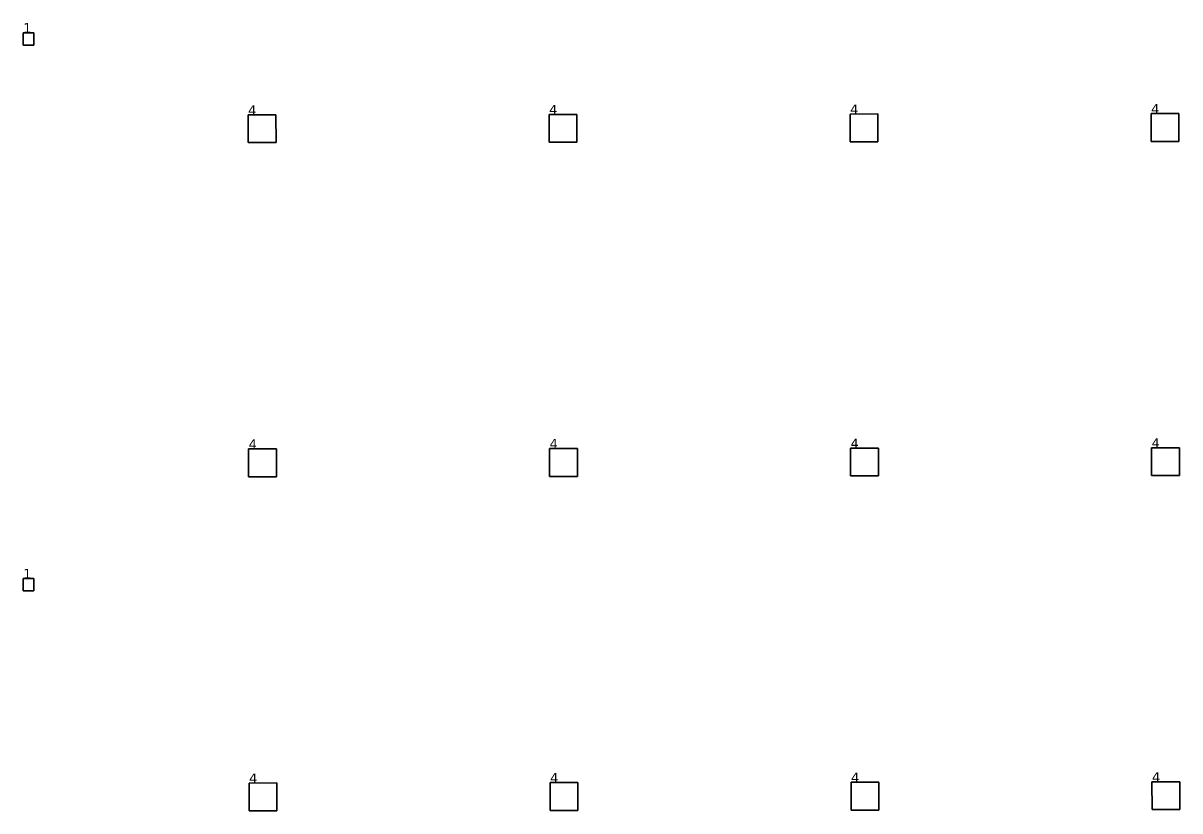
# Model space of a CAD drawing. Header units: inches. Extents: x -3 to 1235, y -1 to 963.
# Drawn here: x 54.8 to 76.62, y 84.5 to 99.37 of the extents above; entities that cross this region are included whole.
import ezdxf

# ---------------------------------------------------------------- set-up
doc = ezdxf.new("R2010")
doc.units = ezdxf.units.IN
doc.header["$MEASUREMENT"] = 0
doc.layers.add('DLX_TERR_LUM', color=7, linetype='Continuous', true_color=0x000000)
doc.layers.add('DLX_TERR_LUMKEY_IDX', color=7, linetype='Continuous', true_color=0x7f7f7f)
doc.styles.add('TableTextStyle', font='')
doc.styles.get('TableTextStyle').set_extended_font_data('VERDANA.TTF')

msp = doc.modelspace()

# ---------------------------------------------------------------- linework, layer by layer
at = {"layer": 'DLX_TERR_LUM'}
for points in [[(54.805, 98.95, 0), (54.805, 99.185, 0)], [(54.805, 99.185, 0), (54.805, 99.185, 0)], [(54.805, 99.185, 0), (54.805, 98.95, 0)], [(54.805, 99.185, 0), (55.005, 99.185, 0)], [(55.005, 99.185, 0), (54.805, 99.185, 0)], [(54.805, 99.185, 0), (54.805, 99.185, 0)], [(55.005, 99.185, 0), (54.805, 99.185, 0)], [(54.805, 99.185, 0), (54.805, 98.95, 0)], [(54.805, 98.95, 0), (54.805, 99.185, 0)], [(54.805, 99.185, 0), (55.005, 99.185, 0)], [(55.005, 99.185, 0), (55.005, 99.185, 0)], [(55.005, 99.185, 0), (55.005, 98.95, 0)], [(55.005, 98.95, 0), (55.005, 99.185, 0)], [(55.005, 99.185, 0), (55.005, 99.185, 0)], [(55.005, 98.95, 0), (55.005, 99.185, 0)], [(55.005, 99.185, 0), (55.005, 98.95, 0)], [(55.005, 98.95, 0), (54.805, 98.95, 0)], [(54.805, 98.95, 0), (54.805, 98.95, 0)], [(54.805, 98.95, 0), (55.005, 98.95, 0)], [(54.805, 98.95, 0), (54.805, 98.95, 0)], [(54.805, 98.95, 0), (55.005, 98.95, 0)], [(55.005, 98.95, 0), (54.805, 98.95, 0)], [(55.005, 98.95, 0), (55.005, 98.95, 0)], [(55.005, 98.95, 0), (55.005, 98.95, 0)], [(59.048, 97.635, 0), (59.573, 97.636, 0)], [(59.573, 97.636, 0), (59.048, 97.635, 0)], [(59.573, 97.636, 0), (59.048, 97.635, 0)], [(59.048, 97.635, 0), (59.573, 97.636, 0)], [(59.049, 97.11, 0), (59.048, 97.635, 0)], [(59.048, 97.635, 0), (59.048, 97.635, 0)], [(59.048, 97.635, 0), (59.049, 97.11, 0)], [(59.048, 97.635, 0), (59.048, 97.635, 0)], [(59.048, 97.635, 0), (59.049, 97.11, 0)], [(59.049, 97.11, 0), (59.048, 97.635, 0)], [(59.573, 97.636, 0), (59.573, 97.636, 0)], [(59.573, 97.636, 0), (59.574, 97.111, 0)], [(59.574, 97.111, 0), (59.573, 97.636, 0)], [(59.573, 97.636, 0), (59.573, 97.636, 0)], [(59.574, 97.111, 0), (59.573, 97.636, 0)], [(59.573, 97.636, 0), (59.574, 97.111, 0)], [(64.724, 97.118, 0), (64.724, 97.643, 0)], [(64.724, 97.643, 0), (64.724, 97.643, 0)], [(64.724, 97.643, 0), (64.724, 97.118, 0)], [(64.724, 97.643, 0), (65.249, 97.643, 0)], [(65.249, 97.643, 0), (64.724, 97.643, 0)], [(64.724, 97.643, 0), (64.724, 97.643, 0)], [(65.249, 97.643, 0), (64.724, 97.643, 0)], [(64.724, 97.643, 0), (64.724, 97.118, 0)], [(64.724, 97.118, 0), (64.724, 97.643, 0)], [(64.724, 97.643, 0), (65.249, 97.643, 0)], [(65.249, 97.643, 0), (65.249, 97.643, 0)], [(65.249, 97.643, 0), (65.249, 97.118, 0)], [(65.249, 97.118, 0), (65.249, 97.643, 0)], [(65.249, 97.643, 0), (65.249, 97.643, 0)], [(65.249, 97.118, 0), (65.249, 97.643, 0)], [(65.249, 97.643, 0), (65.249, 97.118, 0)], [(70.399, 97.65, 0), (70.924, 97.651, 0)], [(70.924, 97.651, 0), (70.399, 97.65, 0)], [(70.924, 97.651, 0), (70.399, 97.65, 0)], [(70.399, 97.65, 0), (70.924, 97.651, 0)], [(70.4, 97.125, 0), (70.399, 97.65, 0)], [(70.399, 97.65, 0), (70.399, 97.65, 0)], [(70.399, 97.65, 0), (70.4, 97.125, 0)], [(70.399, 97.65, 0), (70.399, 97.65, 0)], [(70.399, 97.65, 0), (70.4, 97.125, 0)], [(70.4, 97.125, 0), (70.399, 97.65, 0)], [(70.924, 97.651, 0), (70.924, 97.651, 0)], [(70.924, 97.651, 0), (70.925, 97.126, 0)], [(70.925, 97.126, 0), (70.924, 97.651, 0)], [(70.924, 97.651, 0), (70.924, 97.651, 0)], [(70.925, 97.126, 0), (70.924, 97.651, 0)], [(70.924, 97.651, 0), (70.925, 97.126, 0)], [(76.075, 97.658, 0), (76.6, 97.659, 0)], [(76.6, 97.659, 0), (76.075, 97.658, 0)], [(76.6, 97.659, 0), (76.075, 97.658, 0)], [(76.075, 97.658, 0), (76.6, 97.659, 0)], [(76.076, 97.133, 0), (76.075, 97.658, 0)], [(76.075, 97.658, 0), (76.075, 97.658, 0)], [(76.075, 97.658, 0), (76.076, 97.133, 0)], [(76.075, 97.658, 0), (76.075, 97.658, 0)], [(76.075, 97.658, 0), (76.076, 97.133, 0)], [(76.076, 97.133, 0), (76.075, 97.658, 0)], [(76.6, 97.659, 0), (76.6, 97.659, 0)], [(76.6, 97.659, 0), (76.601, 97.134, 0)], [(76.601, 97.134, 0), (76.6, 97.659, 0)], [(76.6, 97.659, 0), (76.6, 97.659, 0)], [(76.601, 97.134, 0), (76.6, 97.659, 0)], [(76.6, 97.659, 0), (76.601, 97.134, 0)], [(59.574, 97.111, 0), (59.049, 97.11, 0)], [(59.049, 97.11, 0), (59.574, 97.111, 0)], [(59.049, 97.11, 0), (59.574, 97.111, 0)], [(59.574, 97.111, 0), (59.049, 97.11, 0)], [(59.049, 97.11, 0), (59.049, 97.11, 0)], [(59.049, 97.11, 0), (59.049, 97.11, 0)], [(59.574, 97.111, 0), (59.574, 97.111, 0)], [(59.574, 97.111, 0), (59.574, 97.111, 0)], [(65.249, 97.118, 0), (64.724, 97.118, 0)], [(64.724, 97.118, 0), (64.724, 97.118, 0)], [(64.724, 97.118, 0), (65.249, 97.118, 0)], [(64.724, 97.118, 0), (64.724, 97.118, 0)], [(64.724, 97.118, 0), (65.249, 97.118, 0)], [(65.249, 97.118, 0), (64.724, 97.118, 0)], [(65.249, 97.118, 0), (65.249, 97.118, 0)], [(65.249, 97.118, 0), (65.249, 97.118, 0)], [(70.925, 97.126, 0), (70.4, 97.125, 0)], [(70.4, 97.125, 0), (70.925, 97.126, 0)], [(70.4, 97.125, 0), (70.925, 97.126, 0)], [(70.925, 97.126, 0), (70.4, 97.125, 0)], [(70.4, 97.125, 0), (70.4, 97.125, 0)], [(70.4, 97.125, 0), (70.4, 97.125, 0)], [(70.925, 97.126, 0), (70.925, 97.126, 0)], [(70.925, 97.126, 0), (70.925, 97.126, 0)], [(76.601, 97.134, 0), (76.076, 97.133, 0)], [(76.076, 97.133, 0), (76.601, 97.134, 0)], [(76.076, 97.133, 0), (76.601, 97.134, 0)], [(76.601, 97.134, 0), (76.076, 97.133, 0)], [(76.076, 97.133, 0), (76.076, 97.133, 0)], [(76.076, 97.133, 0), (76.076, 97.133, 0)], [(76.601, 97.134, 0), (76.601, 97.134, 0)], [(76.601, 97.134, 0), (76.601, 97.134, 0)], [(59.056, 91.332, 0), (59.581, 91.333, 0)], [(59.581, 91.333, 0), (59.056, 91.332, 0)], [(59.581, 91.333, 0), (59.056, 91.332, 0)], [(59.056, 91.332, 0), (59.581, 91.333, 0)], [(59.057, 90.807, 0), (59.056, 91.332, 0)], [(59.056, 91.332, 0), (59.056, 91.332, 0)], [(59.056, 91.332, 0), (59.057, 90.807, 0)], [(59.056, 91.332, 0), (59.056, 91.332, 0)], [(59.056, 91.332, 0), (59.057, 90.807, 0)], [(59.057, 90.807, 0), (59.056, 91.332, 0)], [(59.581, 91.333, 0), (59.581, 91.333, 0)], [(59.581, 91.333, 0), (59.582, 90.808, 0)], [(59.582, 90.808, 0), (59.581, 91.333, 0)], [(59.581, 91.333, 0), (59.581, 91.333, 0)], [(59.582, 90.808, 0), (59.581, 91.333, 0)], [(59.581, 91.333, 0), (59.582, 90.808, 0)], [(64.733, 90.815, 0), (64.732, 91.34, 0)], [(64.732, 91.34, 0), (64.732, 91.34, 0)], [(64.732, 91.34, 0), (64.733, 90.815, 0)], [(64.732, 91.34, 0), (65.257, 91.34, 0)], [(65.257, 91.34, 0), (64.732, 91.34, 0)], [(64.732, 91.34, 0), (64.732, 91.34, 0)], [(65.257, 91.34, 0), (64.732, 91.34, 0)], [(64.732, 91.34, 0), (64.733, 90.815, 0)], [(64.733, 90.815, 0), (64.732, 91.34, 0)], [(64.732, 91.34, 0), (65.257, 91.34, 0)], [(65.257, 91.34, 0), (65.257, 91.34, 0)], [(65.257, 91.34, 0), (65.258, 90.815, 0)], [(65.258, 90.815, 0), (65.257, 91.34, 0)], [(65.257, 91.34, 0), (65.257, 91.34, 0)], [(65.258, 90.815, 0), (65.257, 91.34, 0)], [(65.257, 91.34, 0), (65.258, 90.815, 0)], [(70.408, 91.347, 0), (70.933, 91.348, 0)], [(70.933, 91.348, 0), (70.408, 91.347, 0)], [(70.933, 91.348, 0), (70.408, 91.347, 0)], [(70.408, 91.347, 0), (70.933, 91.348, 0)], [(70.409, 90.822, 0), (70.408, 91.347, 0)], [(70.408, 91.347, 0), (70.408, 91.347, 0)], [(70.408, 91.347, 0), (70.409, 90.822, 0)], [(70.408, 91.347, 0), (70.408, 91.347, 0)], [(70.408, 91.347, 0), (70.409, 90.822, 0)], [(70.409, 90.822, 0), (70.408, 91.347, 0)], [(70.933, 91.348, 0), (70.933, 91.348, 0)], [(70.933, 91.348, 0), (70.934, 90.823, 0)], [(70.934, 90.823, 0), (70.933, 91.348, 0)], [(70.933, 91.348, 0), (70.933, 91.348, 0)], [(70.934, 90.823, 0), (70.933, 91.348, 0)], [(70.933, 91.348, 0), (70.934, 90.823, 0)], [(76.084, 91.355, 0), (76.609, 91.356, 0)], [(76.609, 91.356, 0), (76.084, 91.355, 0)], [(76.609, 91.356, 0), (76.084, 91.355, 0)], [(76.084, 91.355, 0), (76.609, 91.356, 0)], [(76.084, 90.83, 0), (76.084, 91.355, 0)], [(76.084, 91.355, 0), (76.084, 91.355, 0)], [(76.084, 91.355, 0), (76.084, 90.83, 0)], [(76.084, 91.355, 0), (76.084, 91.355, 0)], [(76.084, 91.355, 0), (76.084, 90.83, 0)], [(76.084, 90.83, 0), (76.084, 91.355, 0)], [(76.609, 91.356, 0), (76.609, 91.356, 0)], [(76.609, 91.356, 0), (76.609, 90.831, 0)], [(76.609, 90.831, 0), (76.609, 91.356, 0)], [(76.609, 91.356, 0), (76.609, 91.356, 0)], [(76.609, 90.831, 0), (76.609, 91.356, 0)], [(76.609, 91.356, 0), (76.609, 90.831, 0)], [(59.582, 90.808, 0), (59.057, 90.807, 0)], [(59.057, 90.807, 0), (59.582, 90.808, 0)], [(59.057, 90.807, 0), (59.582, 90.808, 0)], [(59.582, 90.808, 0), (59.057, 90.807, 0)], [(59.057, 90.807, 0), (59.057, 90.807, 0)], [(59.057, 90.807, 0), (59.057, 90.807, 0)], [(59.582, 90.808, 0), (59.582, 90.808, 0)], [(59.582, 90.808, 0), (59.582, 90.808, 0)], [(65.258, 90.815, 0), (64.733, 90.815, 0)], [(64.733, 90.815, 0), (64.733, 90.815, 0)], [(64.733, 90.815, 0), (65.258, 90.815, 0)], [(64.733, 90.815, 0), (64.733, 90.815, 0)], [(64.733, 90.815, 0), (65.258, 90.815, 0)], [(65.258, 90.815, 0), (64.733, 90.815, 0)], [(65.258, 90.815, 0), (65.258, 90.815, 0)], [(65.258, 90.815, 0), (65.258, 90.815, 0)], [(70.934, 90.823, 0), (70.409, 90.822, 0)], [(70.409, 90.822, 0), (70.934, 90.823, 0)], [(70.409, 90.822, 0), (70.934, 90.823, 0)], [(70.934, 90.823, 0), (70.409, 90.822, 0)], [(70.409, 90.822, 0), (70.409, 90.822, 0)], [(70.409, 90.822, 0), (70.409, 90.822, 0)], [(70.934, 90.823, 0), (70.934, 90.823, 0)], [(70.934, 90.823, 0), (70.934, 90.823, 0)], [(76.609, 90.831, 0), (76.084, 90.83, 0)], [(76.084, 90.83, 0), (76.609, 90.831, 0)], [(76.084, 90.83, 0), (76.609, 90.831, 0)], [(76.609, 90.831, 0), (76.084, 90.83, 0)], [(76.084, 90.83, 0), (76.084, 90.83, 0)], [(76.084, 90.83, 0), (76.084, 90.83, 0)], [(76.609, 90.831, 0), (76.609, 90.831, 0)], [(76.609, 90.831, 0), (76.609, 90.831, 0)], [(54.805, 88.654, 0), (54.805, 88.889, 0)], [(54.805, 88.889, 0), (54.805, 88.889, 0)], [(54.805, 88.889, 0), (54.805, 88.654, 0)], [(54.805, 88.889, 0), (55.005, 88.889, 0)], [(55.005, 88.889, 0), (54.805, 88.889, 0)], [(54.805, 88.889, 0), (54.805, 88.889, 0)], [(55.005, 88.889, 0), (54.805, 88.889, 0)], [(54.805, 88.889, 0), (54.805, 88.654, 0)], [(54.805, 88.654, 0), (54.805, 88.889, 0)], [(54.805, 88.889, 0), (55.005, 88.889, 0)], [(55.005, 88.889, 0), (55.005, 88.889, 0)], [(55.005, 88.889, 0), (55.005, 88.654, 0)], [(55.005, 88.654, 0), (55.005, 88.889, 0)], [(55.005, 88.889, 0), (55.005, 88.889, 0)], [(55.005, 88.654, 0), (55.005, 88.889, 0)], [(55.005, 88.889, 0), (55.005, 88.654, 0)], [(55.005, 88.654, 0), (54.805, 88.654, 0)], [(54.805, 88.654, 0), (54.805, 88.654, 0)], [(54.805, 88.654, 0), (55.005, 88.654, 0)], [(54.805, 88.654, 0), (54.805, 88.654, 0)], [(54.805, 88.654, 0), (55.005, 88.654, 0)], [(55.005, 88.654, 0), (54.805, 88.654, 0)], [(55.005, 88.654, 0), (55.005, 88.654, 0)], [(55.005, 88.654, 0), (55.005, 88.654, 0)], [(59.065, 85.029, 0), (59.59, 85.03, 0)], [(59.59, 85.03, 0), (59.065, 85.029, 0)], [(59.59, 85.03, 0), (59.065, 85.029, 0)], [(59.065, 85.029, 0), (59.59, 85.03, 0)], [(59.066, 84.504, 0), (59.065, 85.029, 0)], [(59.065, 85.029, 0), (59.065, 85.029, 0)], [(59.065, 85.029, 0), (59.066, 84.504, 0)], [(59.065, 85.029, 0), (59.065, 85.029, 0)], [(59.065, 85.029, 0), (59.066, 84.504, 0)], [(59.066, 84.504, 0), (59.065, 85.029, 0)], [(59.59, 85.03, 0), (59.59, 85.03, 0)], [(59.59, 85.03, 0), (59.591, 84.505, 0)], [(59.591, 84.505, 0), (59.59, 85.03, 0)], [(59.59, 85.03, 0), (59.59, 85.03, 0)], [(59.591, 84.505, 0), (59.59, 85.03, 0)], [(59.59, 85.03, 0), (59.591, 84.505, 0)], [(64.741, 85.037, 0), (65.266, 85.038, 0)], [(65.266, 85.038, 0), (64.741, 85.037, 0)], [(65.266, 85.038, 0), (64.741, 85.037, 0)], [(64.741, 85.037, 0), (65.266, 85.038, 0)], [(64.741, 84.512, 0), (64.741, 85.037, 0)], [(64.741, 85.037, 0), (64.741, 85.037, 0)], [(64.741, 85.037, 0), (64.741, 84.512, 0)], [(64.741, 85.037, 0), (64.741, 85.037, 0)], [(64.741, 85.037, 0), (64.741, 84.512, 0)], [(64.741, 84.512, 0), (64.741, 85.037, 0)], [(65.266, 85.038, 0), (65.266, 85.038, 0)], [(65.266, 85.038, 0), (65.266, 84.513, 0)], [(65.266, 84.513, 0), (65.266, 85.038, 0)], [(65.266, 85.038, 0), (65.266, 85.038, 0)], [(65.266, 84.513, 0), (65.266, 85.038, 0)], [(65.266, 85.038, 0), (65.266, 84.513, 0)], [(70.417, 84.52, 0), (70.417, 85.045, 0)], [(70.417, 85.045, 0), (70.417, 85.045, 0)], [(70.417, 85.045, 0), (70.417, 84.52, 0)], [(70.417, 85.045, 0), (70.942, 85.045, 0)], [(70.942, 85.045, 0), (70.417, 85.045, 0)], [(70.417, 85.045, 0), (70.417, 85.045, 0)], [(70.942, 85.045, 0), (70.417, 85.045, 0)], [(70.417, 85.045, 0), (70.417, 84.52, 0)], [(70.417, 84.52, 0), (70.417, 85.045, 0)], [(70.417, 85.045, 0), (70.942, 85.045, 0)], [(70.942, 85.045, 0), (70.942, 85.045, 0)], [(70.942, 85.045, 0), (70.942, 84.52, 0)], [(70.942, 84.52, 0), (70.942, 85.045, 0)], [(70.942, 85.045, 0), (70.942, 85.045, 0)], [(70.942, 84.52, 0), (70.942, 85.045, 0)], [(70.942, 85.045, 0), (70.942, 84.52, 0)], [(76.092, 85.052, 0), (76.617, 85.053, 0)], [(76.617, 85.053, 0), (76.092, 85.052, 0)], [(76.617, 85.053, 0), (76.092, 85.052, 0)], [(76.092, 85.052, 0), (76.617, 85.053, 0)], [(76.093, 84.527, 0), (76.092, 85.052, 0)], [(76.092, 85.052, 0), (76.092, 85.052, 0)], [(76.092, 85.052, 0), (76.093, 84.527, 0)], [(76.092, 85.052, 0), (76.092, 85.052, 0)], [(76.092, 85.052, 0), (76.093, 84.527, 0)], [(76.093, 84.527, 0), (76.092, 85.052, 0)], [(76.617, 85.053, 0), (76.617, 85.053, 0)], [(76.617, 85.053, 0), (76.618, 84.528, 0)], [(76.618, 84.528, 0), (76.617, 85.053, 0)], [(76.617, 85.053, 0), (76.617, 85.053, 0)], [(76.618, 84.528, 0), (76.617, 85.053, 0)], [(76.617, 85.053, 0), (76.618, 84.528, 0)], [(59.591, 84.505, 0), (59.066, 84.504, 0)], [(59.066, 84.504, 0), (59.591, 84.505, 0)], [(59.066, 84.504, 0), (59.591, 84.505, 0)], [(59.591, 84.505, 0), (59.066, 84.504, 0)], [(59.066, 84.504, 0), (59.066, 84.504, 0)], [(59.066, 84.504, 0), (59.066, 84.504, 0)], [(59.591, 84.505, 0), (59.591, 84.505, 0)], [(59.591, 84.505, 0), (59.591, 84.505, 0)], [(65.266, 84.513, 0), (64.741, 84.512, 0)], [(64.741, 84.512, 0), (65.266, 84.513, 0)], [(64.741, 84.512, 0), (65.266, 84.513, 0)], [(65.266, 84.513, 0), (64.741, 84.512, 0)], [(64.741, 84.512, 0), (64.741, 84.512, 0)], [(64.741, 84.512, 0), (64.741, 84.512, 0)], [(65.266, 84.513, 0), (65.266, 84.513, 0)], [(65.266, 84.513, 0), (65.266, 84.513, 0)], [(70.942, 84.52, 0), (70.417, 84.52, 0)], [(70.417, 84.52, 0), (70.417, 84.52, 0)], [(70.417, 84.52, 0), (70.942, 84.52, 0)], [(70.417, 84.52, 0), (70.417, 84.52, 0)], [(70.417, 84.52, 0), (70.942, 84.52, 0)], [(70.942, 84.52, 0), (70.417, 84.52, 0)], [(70.942, 84.52, 0), (70.942, 84.52, 0)], [(70.942, 84.52, 0), (70.942, 84.52, 0)], [(76.618, 84.528, 0), (76.093, 84.527, 0)], [(76.093, 84.527, 0), (76.618, 84.528, 0)], [(76.093, 84.527, 0), (76.618, 84.528, 0)], [(76.618, 84.528, 0), (76.093, 84.527, 0)], [(76.093, 84.527, 0), (76.093, 84.527, 0)], [(76.093, 84.527, 0), (76.093, 84.527, 0)], [(76.618, 84.528, 0), (76.618, 84.528, 0)], [(76.618, 84.528, 0), (76.618, 84.528, 0)]]:
    msp.add_polyline3d(points, dxfattribs=at)

# ---------------------------------------------------------------- texts
at = {"layer": 'DLX_TERR_LUMKEY_IDX', "style": 'TableTextStyle'}
for s, p in [('1', (54.805, 99.185)), ('4', (59.048, 97.635)), ('4', (64.724, 97.643)), ('4', (70.399, 97.65)), ('4', (76.075, 97.658)), ('4', (59.056, 91.332)), ('4', (64.732, 91.34)), ('4', (70.408, 91.347)), ('4', (76.084, 91.355)), ('1', (54.805, 88.889)), ('4', (59.065, 85.029)), ('4', (64.741, 85.037)), ('4', (70.417, 85.045)), ('4', (76.092, 85.052))]:
    msp.add_text(s, height=0.18, dxfattribs=at).set_placement(p)

doc.saveas('drawing.dxf')
